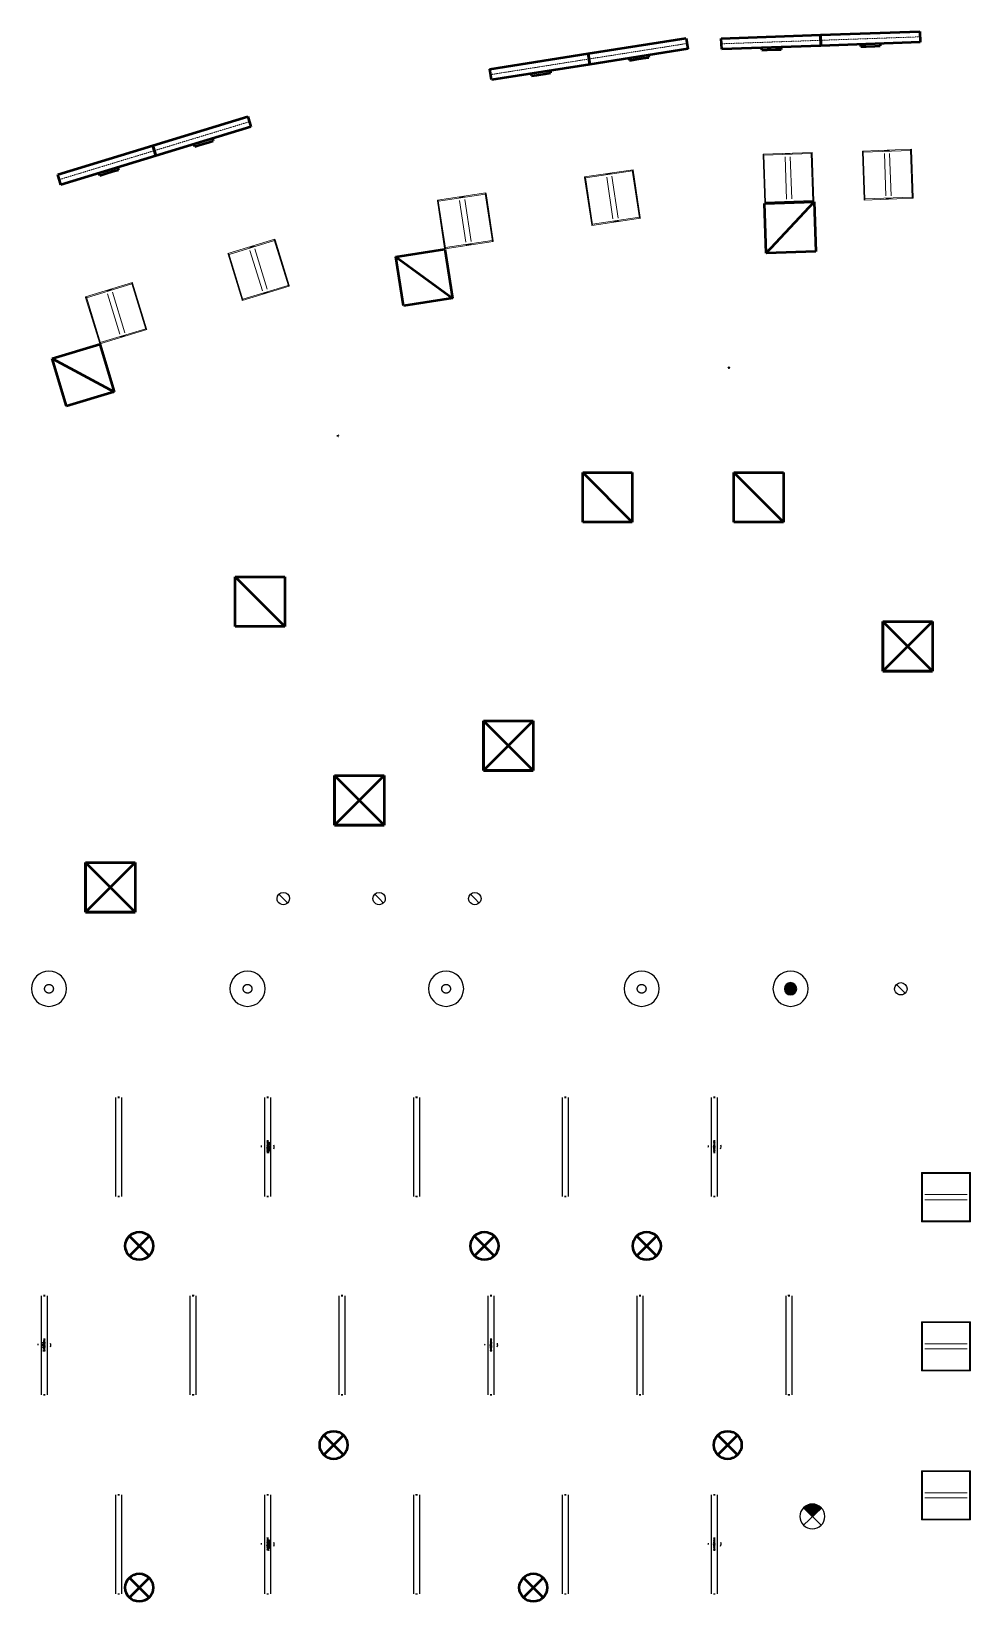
# Model space of a CAD drawing. Header units: inches. Extents: x 12491 to 15210, y -49 to 1476.
# Drawn here: x 13435 to 13889, y 715 to 1473 of the extents above; entities that cross this region are included whole.
import ezdxf

# ---------------------------------------------------------------- set-up
doc = ezdxf.new("R2010")
doc.units = ezdxf.units.IN
doc.header["$MEASUREMENT"] = 0
doc.linetypes.add('Hidden 1_16_', pattern=[0.09375, 0.0625, -0.03125])
doc.linetypes.add('Hidden_Mech', pattern=[0.070312, 0.046875, -0.023437])
for name, color, linetype, lineweight in [('A-DETL-DEMO', 6, 'Hidden 1_16_', 30), ('A-DETL-GENF', 92, 'Continuous', 18), ('E-LITE-EQPM', 33, 'Continuous', 25), ('M-HVAC-CDFF', 50, 'Continuous', 50)]:
    doc.layers.add(name, color=color, linetype=linetype, lineweight=lineweight)

# ---------------------------------------------------------------- blocks, each defined once
blk = doc.blocks.new('Lighting-Troffer-Cooper-Metalux-Encounter-22EN-24EN-LD2 - See Type Catalog-2812981-3RD FLOOR RCP - NEW')
at = {"layer": 'E-LITE-EQPM', "lineweight": 9}
for p, q in [((-11.875, 11.84375), (-11.875, 11.59375)), ((11.875, 11.84375), (-11.875, 11.84375)), ((-11.875, 11.59375), (-11.46875, 11.59375)), ((-11.875, 11.59375), (-11.46875, 11.59375)), ((-11.875, 11.59375), (-11.875, -11.59375)), ((-11.46875, 11.59375), (-11.46875, 11.34375)), ((-11.46875, -11.59375), (-11.46875, 11.59375)), ((11.46875, 11.34375), (-11.46875, 11.34375)), ((-1.25, 10.21875), (-1.25, -10.21875)), ((1.25, -10.21875), (1.25, 10.21875)), ((11.46875, 11.34375), (11.46875, 11.59375)), ((11.46875, 11.59375), (11.875, 11.59375)), ((11.46875, 11.59375), (11.875, 11.59375)), ((11.46875, -11.59375), (11.46875, 11.59375)), ((11.875, 11.59375), (11.875, 11.84375)), ((11.875, 11.59375), (11.875, -11.59375)), ((-11.46875, -11.59375), (-11.875, -11.59375)), ((-11.875, -11.59375), (-11.875, -11.84375)), ((-11.46875, -11.59375), (-11.875, -11.59375)), ((-11.875, -11.84375), (11.875, -11.84375)), ((-11.46875, -11.34375), (11.46875, -11.34375)), ((-11.46875, -11.34375), (-11.46875, -11.59375)), ((11.46875, -11.59375), (11.46875, -11.34375)), ((11.875, -11.59375), (11.46875, -11.59375)), ((11.875, -11.59375), (11.46875, -11.59375)), ((11.875, -11.84375), (11.875, -11.59375))]:
    blk.add_line(p, q, dxfattribs=at)
at = {"layer": 'E-LITE-EQPM'}
for p, q in [((-1.25, 11.59375), (1.28228, 11.59375)), ((1.28228, -11.59375), (-1.25, -11.59375))]:
    blk.add_line(p, q, dxfattribs=at)
blk = doc.blocks.new('L-Recessed Circular - Downlight - 6_-3105699-3RD FLOOR RCP - NEW')
at = {"layer": 'E-LITE-EQPM'}
for q in [(-2.12, -2.12), (2.12, 2.12)]:
    blk.add_line((0, 0), q, dxfattribs=at)
for start, end in [(360, 180), (180, 360)]:
    blk.add_arc((0, 0), 3, start, end, dxfattribs=at)
blk = doc.blocks.new('Lighting-Fixture-Coronet-LS4-LED-ASM - LS4 LED ASM-V54-3RD FLOOR RCP - NEW')
at = {"layer": 'E-LITE-EQPM'}
for p, q in [((-24, 0.42), (-24, -0.42)), ((-23.94, 1.53), (23.94, 1.53)), ((-23.94, -0.4), (-23.94, 0.4)), ((0.11, 0.21), (0.11, 0.25)), ((23.94, -0.4), (23.94, 0.4)), ((24, 0.42), (24, -0.42)), ((23.94, -1.53), (-23.94, -1.53))]:
    blk.add_line(p, q, dxfattribs=at)
for radius in [0.335, 0.196, 0.0816]:
    blk.add_circle((0.11, 0.07), radius, dxfattribs=at)
for radius, start, end in [(3, 173.61944, 189.17363), (2.75, 173.03939, 190.00759), (2.5, 172.05977, 191.41604), (2.25, 171.17753, 192.68449), (2, 170.39197, 193.81392), (1.75, 168.4211, 196.64754), (1.5, 166.49128, 199.42213), (1.33, 165.45627, 201.18819), (1.15, 163.2167, 205.39152), (3, 71.83035, 111.91373), (1, 158.94529, 210.27135), (0.84, 156.66109, 218.29054), (0.68, 149.24998, 231.0082), (0.5, 134.15708, 360), (0.5, 360, 45.84292), (0.68, 313.95537, 360), (0.68, 360, 32.02554), (0.84, 322.75626, 360), (0.84, 360, 25.90423), (1, 329.72865, 360), (1, 360, 21.05471), (1.15, 334.32124, 360), (1.15, 360, 17.86041), (1.33, 337.74782, 360), (1.33, 360, 15.47711), (1.5, 340.57787, 360), (1.5, 360, 13.50872), (1.75, 343.35246, 360), (1.75, 360, 11.5789), (2, 345.60289, 360), (2, 360, 10.01366), (2.25, 347.31551, 360), (2.25, 360, 8.82247), (2.5, 348.58396, 360), (2.5, 360, 7.94023), (2.75, 349.6929, 360), (2.75, 360, 7.16892), (3, 350.55183, 360), (3, 360, 6.57151), (3, 267.00892, 280.29308)]:
    blk.add_arc((0.11, 0.07), radius, start, end, dxfattribs=at)
blk = doc.blocks.new('Lighting-Fixture-Coronet-LS4-LED-ASM - LS4 LED ASM-3097274-3RD FLOOR RCP - NEW')
at = {"layer": 'E-LITE-EQPM'}
for p, q in [((-24, 0.42), (-24, -0.42)), ((-23.94, 1.53), (23.94, 1.53)), ((-23.94, -0.4), (-23.94, 0.4)), ((23.94, -0.4), (23.94, 0.4)), ((24, 0.42), (24, -0.42)), ((23.94, -1.53), (-23.94, -1.53))]:
    blk.add_line(p, q, dxfattribs=at)
blk = doc.blocks.new('Lighting-Fixture-Coronet-LS4-LED-ASM - LS4 LED ASM-V57-3RD FLOOR RCP - NEW')
at = {"layer": 'E-LITE-EQPM'}
for p, q in [((-24, 0.42), (-24, -0.42)), ((-23.94, 1.53), (23.94, 1.53)), ((-23.94, -0.4), (-23.94, 0.4)), ((0.11, 0.21), (0.11, 0.25)), ((23.94, -0.4), (23.94, 0.4)), ((24, 0.42), (24, -0.42)), ((23.94, -1.53), (-23.94, -1.53))]:
    blk.add_line(p, q, dxfattribs=at)
for radius in [0.5, 0.335, 0.196, 0.0816]:
    blk.add_circle((0.11, 0.07), radius, dxfattribs=at)
for radius, start, end in [(3, 166.15385, 189.17363), (2.75, 166.15385, 190.00759), (2.5, 172.05977, 191.41604), (2.25, 150, 192.68449), (2, 163.63636, 193.81392), (1.75, 144, 196.64754), (1.5, 144, 199.42213), (1.33, 120, 201.18819), (1.15, 360, 205.39152), (3, 71.83035, 111.91373), (1, 360, 210.27135), (0.84, 360, 218.29054), (0.68, 360, 231.0082), (0.68, 313.95537, 360), (0.84, 322.75626, 360), (1, 329.72865, 360), (1.33, 360, 40), (1.15, 334.32124, 360), (1.5, 360, 36), (1.33, 337.74782, 360), (1.75, 360, 36), (1.5, 340.57787, 360), (1.75, 343.35246, 360), (2, 360, 32.72727), (2, 345.60289, 360), (2.25, 360, 30), (2.25, 347.31551, 360), (2.5, 348.58396, 360), (2.5, 360, 7.94023), (2.75, 349.6929, 360), (2.75, 360, 7.16892), (3, 350.55183, 360), (3, 360, 6.57151), (3, 267.00892, 280.29308)]:
    blk.add_arc((0.11, 0.07), radius, start, end, dxfattribs=at)
blk = doc.blocks.new('Lighting-Fixture-Coronet-LS4-LED-ASM - LS4 LED ASM-V59-3RD FLOOR RCP - NEW')
at = {"layer": 'E-LITE-EQPM'}
for p, q in [((-24, 0.42), (-24, -0.42)), ((-23.94, 1.53), (23.94, 1.53)), ((-23.94, -0.4), (-23.94, 0.4)), ((0.11, 0.21), (0.11, 0.25)), ((23.94, -0.4), (23.94, 0.4)), ((24, 0.42), (24, -0.42)), ((23.94, -1.53), (-23.94, -1.53))]:
    blk.add_line(p, q, dxfattribs=at)
for radius in [0.335, 0.196, 0.0816]:
    blk.add_circle((0.11, 0.07), radius, dxfattribs=at)
for radius, start, end in [(3, 173.61944, 193.84615), (2.75, 173.03939, 193.84615), (2.5, 172.05977, 191.41604), (2.25, 171.17753, 192.68449), (2, 170.39197, 196.36364), (1.75, 168.4211, 196.64754), (1.5, 166.49128, 216), (1.33, 165.45627, 201.18819), (1.15, 163.2167, 205.39152), (3, 71.83035, 111.91373), (1, 158.94529, 225), (0.84, 156.66109, 360), (0.68, 149.24998, 360), (0.5, 134.15708, 360), (0.5, 360, 45.84292), (0.68, 360, 32.02554), (1, 315, 360), (0.84, 360, 25.90423), (1.15, 320, 360), (1, 360, 21.05471), (1.33, 320, 360), (1.15, 360, 17.86041), (1.5, 324, 360), (1.33, 360, 15.47711), (1.5, 360, 13.50872), (1.75, 343.35246, 360), (1.75, 360, 11.5789), (2, 345.60289, 360), (2, 360, 10.01366), (2.25, 347.31551, 360), (2.25, 360, 8.82247), (2.5, 348.58396, 360), (2.5, 360, 7.94023), (2.75, 349.6929, 360), (2.75, 360, 7.16892), (3, 350.55183, 360), (3, 360, 6.57151), (3, 267.00892, 280.29308)]:
    blk.add_arc((0.11, 0.07), radius, start, end, dxfattribs=at)
blk = doc.blocks.new('Indoor_Alum_Lbay_Cooper_Lumark_EP_Enterprise_0001 - Indoor_Alum_Lbay_Cooper_Lumark_EP_Enterprise_0001-3099196-3RD FLOOR RCP - NEW')
at = {"layer": 'E-LITE-EQPM', "flags": 128}
for points in [[(2.11, 0), (2.11, 0.08), (2.11, 0.17), (2.1, 0.25), (2.09, 0.34), (2.07, 0.42), (2.05, 0.5), (2.03, 0.58), (2.01, 0.67), (1.98, 0.74), (1.95, 0.82), (1.91, 0.9), (1.88, 0.98), (1.84, 1.05), (1.79, 1.12), (1.75, 1.19), (1.7, 1.26), (1.64, 1.33), (1.59, 1.39), (1.53, 1.46), (1.47, 1.52), (1.41, 1.57), (1.35, 1.63), (1.28, 1.68), (1.21, 1.73), (1.14, 1.78), (1.07, 1.82), (1, 1.86), (0.92, 1.9), (0.84, 1.94), (0.77, 1.97), (0.69, 2), (0.61, 2.03), (0.52, 2.05), (0.44, 2.07), (0.36, 2.08), (0.28, 2.1), (0.19, 2.11), (0.11, 2.11), (0.02, 2.11), (-0.06, 2.11), (-0.15, 2.11), (-0.23, 2.1), (-0.31, 2.09), (-0.4, 2.08), (-0.48, 2.06), (-0.56, 2.04), (-0.64, 2.01), (-0.72, 1.99), (-0.8, 1.96), (-0.88, 1.92), (-0.96, 1.89), (-1.03, 1.85), (-1.1, 1.8), (-1.18, 1.76), (-1.24, 1.71), (-1.31, 1.66), (-1.38, 1.6), (-1.44, 1.55), (-1.5, 1.49), (-1.56, 1.43), (-1.62, 1.36), (-1.67, 1.3), (-1.72, 1.23), (-1.77, 1.16), (-1.81, 1.09), (-1.85, 1.02), (-1.89, 0.94), (-1.93, 0.87), (-1.96, 0.79), (-1.99, 0.71), (-2.02, 0.63), (-2.04, 0.55), (-2.06, 0.46), (-2.08, 0.38), (-2.09, 0.3), (-2.1, 0.21), (-2.11, 0.13), (-2.11, 0.05), (-2.11, 0)], [(-2.11, 0), (-2.11, -0.08), (-2.11, -0.17), (-2.1, -0.25), (-2.09, -0.34), (-2.07, -0.42), (-2.05, -0.5), (-2.03, -0.58), (-2.01, -0.67), (-1.98, -0.74), (-1.95, -0.82), (-1.91, -0.9), (-1.88, -0.98), (-1.84, -1.05), (-1.79, -1.12), (-1.75, -1.19), (-1.7, -1.26), (-1.64, -1.33), (-1.59, -1.39), (-1.53, -1.46), (-1.47, -1.52), (-1.41, -1.57), (-1.35, -1.63), (-1.28, -1.68), (-1.21, -1.73), (-1.14, -1.78), (-1.07, -1.82), (-1, -1.86), (-0.92, -1.9), (-0.84, -1.94), (-0.77, -1.97), (-0.69, -2), (-0.61, -2.03), (-0.52, -2.05), (-0.44, -2.07), (-0.36, -2.08), (-0.28, -2.1), (-0.19, -2.11), (-0.11, -2.11), (-0.02, -2.11), (0.06, -2.11), (0.15, -2.11), (0.23, -2.1), (0.31, -2.09), (0.4, -2.08), (0.48, -2.06), (0.56, -2.04), (0.64, -2.01), (0.72, -1.99), (0.8, -1.96), (0.88, -1.92), (0.96, -1.89), (1.03, -1.85), (1.1, -1.8), (1.18, -1.76), (1.24, -1.71), (1.31, -1.66), (1.38, -1.6), (1.44, -1.55), (1.5, -1.49), (1.56, -1.43), (1.62, -1.36), (1.67, -1.3), (1.72, -1.23), (1.77, -1.16), (1.81, -1.09), (1.85, -1.02), (1.89, -0.94), (1.93, -0.87), (1.96, -0.79), (1.99, -0.71), (2.02, -0.63), (2.04, -0.55), (2.06, -0.46), (2.08, -0.38), (2.09, -0.3), (2.1, -0.21), (2.11, -0.13), (2.11, -0.05), (2.11, 0)]]:
    blk.add_lwpolyline(points, dxfattribs=at)
at = {"layer": 'E-LITE-EQPM'}
blk.add_circle((0, 0), 8.5, dxfattribs=at)
blk = doc.blocks.new('Lighting-Fixture-Coronet-LS4-LED-ASM - LS4 LED ASM-3097275-3RD FLOOR RCP - NEW')
at = {"layer": 'E-LITE-EQPM'}
for p, q in [((-24, 0.42), (-24, -0.42)), ((-23.94, 1.53), (23.94, 1.53)), ((-23.94, -0.4), (-23.94, 0.4)), ((23.94, -0.4), (23.94, 0.4)), ((24, 0.42), (24, -0.42)), ((23.94, -1.53), (-23.94, -1.53))]:
    blk.add_line(p, q, dxfattribs=at)
blk = doc.blocks.new('Return Diffuser - Rectangular Outlet _PAR_ - PAR-8x8_24x24-2882038-3RD FLOOR RCP - NEW')
at = {"layer": 'M-HVAC-CDFF'}
for p, q in [((12, 12), (-12, 12)), ((-12, 12), (-12, -12)), ((-12, 12), (12, -12)), ((12, -12), (12, 12)), ((-12, -12), (12, -12))]:
    blk.add_line(p, q, dxfattribs=at)
blk = doc.blocks.new('Supply Diffuser _OMNI_ - 8_ RD INLET _24x24_-2995624-3RD FLOOR RCP - NEW')
at = {"layer": 'M-HVAC-CDFF'}
for p, q in [((12, 12), (-12, 12)), ((-12, 12), (-12, -12)), ((12, 12), (-12, -12)), ((-12, 12), (12, -12)), ((-12, 12), (-12, -12)), ((-12, 12), (12, 12)), ((12, -12), (12, 12)), ((12, 12), (12, -12)), ((-12, -12), (12, -12)), ((-12, -12), (12, -12))]:
    blk.add_line(p, q, dxfattribs=at)
blk = doc.blocks.new('Supply Diffuser _OMNI_ - 8_ RD INLET _24x24_-2909084-3RD FLOOR RCP - NEW')
at = {"layer": 'M-HVAC-CDFF'}
for p, q in [((12, 12), (-12, 12)), ((-12, 12), (-12, -12)), ((12, 12), (-12, -12)), ((-12, 12), (12, -12)), ((-12, 12), (-12, -12)), ((-12, 12), (12, 12)), ((12, -12), (12, 12)), ((12, 12), (12, -12)), ((-12, -12), (12, -12)), ((-12, -12), (12, -12))]:
    blk.add_line(p, q, dxfattribs=at)
blk = doc.blocks.new('Plenum Slot Supply _TBD_ - 8_ RD INLET - TBDI _48_ Plenum_-2903885-3RD FLOOR RCP - NEW')
at = {"layer": 'M-HVAC-CDFF'}
for p, q in [((24, 2.625), (-24, 2.625)), ((-24, 2.625), (-24, -2.625)), ((24, -2.625), (24, 2.625)), ((-24, -2.625), (24, -2.625)), ((-4.6875, -2.625), (-4.6875, -3.75)), ((-2.0625, -3.75), (-4.6875, -3.75)), ((2.0625, -3.75), (-2.0625, -3.75)), ((4.6875, -3.75), (2.0625, -3.75)), ((4.6875, -3.75), (4.6875, -2.625))]:
    blk.add_line(p, q, dxfattribs=at)
at = {"layer": 'M-HVAC-CDFF', "linetype": 'Hidden_Mech', "lineweight": 9}
blk.add_line((-24, 0), (24, 0), dxfattribs=at)
blk = doc.blocks.new('Plenum Slot Supply _TBD_ - 8_ RD INLET - TBDI _48_ Plenum_-2903886-3RD FLOOR RCP - NEW')
at = {"layer": 'M-HVAC-CDFF'}
for p, q in [((24, 2.625), (-24, 2.625)), ((-24, 2.625), (-24, -2.625)), ((24, -2.625), (24, 2.625)), ((-24, -2.625), (24, -2.625)), ((-4.6875, -2.625), (-4.6875, -3.75)), ((-2.0625, -3.75), (-4.6875, -3.75)), ((2.0625, -3.75), (-2.0625, -3.75)), ((4.6875, -3.75), (2.0625, -3.75)), ((4.6875, -3.75), (4.6875, -2.625))]:
    blk.add_line(p, q, dxfattribs=at)
at = {"layer": 'M-HVAC-CDFF', "linetype": 'Hidden_Mech', "lineweight": 9}
blk.add_line((-24, 0), (24, 0), dxfattribs=at)
blk = doc.blocks.new('Round Diffuser _R-OMNI_ - R-OMNI-06-3221306-3RD FLOOR RCP - NEW')
at = {"layer": 'M-HVAC-CDFF'}
for p, q in [((4.77, 4.77), (-4.77, -4.77)), ((-4.77, 4.77), (4.77, -4.77))]:
    blk.add_line(p, q, dxfattribs=at)
for start, end in [(360, 180), (180, 360)]:
    blk.add_arc((0, 0), 6.75, start, end, dxfattribs=at)
blk = doc.blocks.new('Exit Sign - _GPI_ - Exit Sign-3067575-3RD FLOOR RCP - NEW')
at = {"layer": 'E-LITE-EQPM', "linetype": 'Hidden 1_16_', "lineweight": 30}
blk.add_hatch(color=256, dxfattribs=at).paths.add_polyline_path([(0.11, -5.99), (-1.45, -5.78), (-2.89, -5.18), (-4.13, -4.23), (0.11, 0.01), (4.35, -4.23), (3.11, -5.19), (1.66, -5.78), (0.11, -5.99)], flags=0)
at = {"layer": 'A-DETL-GENF'}
for p, q in [((0.11, 0.01), (-4.13, -4.23)), ((4.35, -4.23), (0.11, 0.01))]:
    blk.add_line(p, q, dxfattribs=at)
blk.add_arc((0.11, 0.01), 6, 224.94157, 314.94157, dxfattribs=at)
at = {"layer": 'E-LITE-EQPM'}
for p, q in [((4.23, 4.25), (-4.25, -4.23)), ((-4.23, 4.25), (4.47, -4))]:
    blk.add_line(p, q, dxfattribs=at)
blk.add_circle((0, 0), 6, dxfattribs=at)
blk = doc.blocks.new('Indoor_Alum_Lbay_Cooper_Lumark_EP_Enterprise_0001 - Indoor_Alum_Lbay_Cooper_Lumark_EP_Enterprise_0001-2850561-3RD FLOOR RCP - NEW')
at = {"layer": 'E-LITE-EQPM'}
blk.add_line((0, 0.14), (0, 0.18), dxfattribs=at)
at = {"layer": 'E-LITE-EQPM', "flags": 128}
for points in [[(2.11, 0), (2.11, 0.08), (2.11, 0.17), (2.1, 0.25), (2.09, 0.34), (2.07, 0.42), (2.05, 0.5), (2.03, 0.58), (2.01, 0.67), (1.98, 0.74), (1.95, 0.82), (1.91, 0.9), (1.88, 0.98), (1.84, 1.05), (1.79, 1.12), (1.75, 1.19), (1.7, 1.26), (1.64, 1.33), (1.59, 1.39), (1.53, 1.46), (1.47, 1.52), (1.41, 1.57), (1.35, 1.63), (1.28, 1.68), (1.21, 1.73), (1.14, 1.78), (1.07, 1.82), (1, 1.86), (0.92, 1.9), (0.84, 1.94), (0.77, 1.97), (0.69, 2), (0.61, 2.03), (0.52, 2.05), (0.44, 2.07), (0.36, 2.08), (0.28, 2.1), (0.19, 2.11), (0.11, 2.11), (0.02, 2.11), (-0.06, 2.11), (-0.15, 2.11), (-0.23, 2.1), (-0.31, 2.09), (-0.4, 2.08), (-0.48, 2.06), (-0.56, 2.04), (-0.64, 2.01), (-0.72, 1.99), (-0.8, 1.96), (-0.88, 1.92), (-0.96, 1.89), (-1.03, 1.85), (-1.1, 1.8), (-1.18, 1.76), (-1.24, 1.71), (-1.31, 1.66), (-1.38, 1.6), (-1.44, 1.55), (-1.5, 1.49), (-1.56, 1.43), (-1.62, 1.36), (-1.67, 1.3), (-1.72, 1.23), (-1.77, 1.16), (-1.81, 1.09), (-1.85, 1.02), (-1.89, 0.94), (-1.93, 0.87), (-1.96, 0.79), (-1.99, 0.71), (-2.02, 0.63), (-2.04, 0.55), (-2.06, 0.46), (-2.08, 0.38), (-2.09, 0.3), (-2.1, 0.21), (-2.11, 0.13), (-2.11, 0.05), (-2.11, 0)], [(-2.11, 0), (-2.11, -0.08), (-2.11, -0.17), (-2.1, -0.25), (-2.09, -0.34), (-2.07, -0.42), (-2.05, -0.5), (-2.03, -0.58), (-2.01, -0.67), (-1.98, -0.74), (-1.95, -0.82), (-1.91, -0.9), (-1.88, -0.98), (-1.84, -1.05), (-1.79, -1.12), (-1.75, -1.19), (-1.7, -1.26), (-1.64, -1.33), (-1.59, -1.39), (-1.53, -1.46), (-1.47, -1.52), (-1.41, -1.57), (-1.35, -1.63), (-1.28, -1.68), (-1.21, -1.73), (-1.14, -1.78), (-1.07, -1.82), (-1, -1.86), (-0.92, -1.9), (-0.84, -1.94), (-0.77, -1.97), (-0.69, -2), (-0.61, -2.03), (-0.52, -2.05), (-0.44, -2.07), (-0.36, -2.08), (-0.28, -2.1), (-0.19, -2.11), (-0.11, -2.11), (-0.02, -2.11), (0.06, -2.11), (0.15, -2.11), (0.23, -2.1), (0.31, -2.09), (0.4, -2.08), (0.48, -2.06), (0.56, -2.04), (0.64, -2.01), (0.72, -1.99), (0.8, -1.96), (0.88, -1.92), (0.96, -1.89), (1.03, -1.85), (1.1, -1.8), (1.18, -1.76), (1.24, -1.71), (1.31, -1.66), (1.38, -1.6), (1.44, -1.55), (1.5, -1.49), (1.56, -1.43), (1.62, -1.36), (1.67, -1.3), (1.72, -1.23), (1.77, -1.16), (1.81, -1.09), (1.85, -1.02), (1.89, -0.94), (1.93, -0.87), (1.96, -0.79), (1.99, -0.71), (2.02, -0.63), (2.04, -0.55), (2.06, -0.46), (2.08, -0.38), (2.09, -0.3), (2.1, -0.21), (2.11, -0.13), (2.11, -0.05), (2.11, 0)]]:
    blk.add_lwpolyline(points, dxfattribs=at)
at = {"layer": 'E-LITE-EQPM'}
for radius in [8.5, 3, 2.75, 2.5, 2.25, 2, 1.75, 1.5, 1.33, 1.15, 1, 0.84, 0.68, 0.5, 0.335, 0.196, 0.0816]:
    blk.add_circle((0, 0), radius, dxfattribs=at)
blk = doc.blocks.new('KREON Holon 80 - KREON Holon 80 - Surface Mounted-V91-3RD FLOOR RCP - NEW')
at = {"layer": 'A-DETL-DEMO'}
blk.add_line((17.62, 0.14), (17.62, 0.18), dxfattribs=at)
for radius in [0.335, 0.196, 0.0816]:
    blk.add_circle((17.62, 0), radius, dxfattribs=at)

msp = doc.modelspace()

# ---------------------------------------------------------------- block references
at = {"layer": 'E-LITE-EQPM', "extrusion": (0, 0, -1)}
for name, p, rotation in [('Lighting-Troffer-Cooper-Metalux-Encounter-22EN-24EN-LD2 - See Type Catalog-2812981-3RD FLOOR RCP - NEW', (-13801.01, 1402.62), 178.0000000000011), ('Lighting-Troffer-Cooper-Metalux-Encounter-22EN-24EN-LD2 - See Type Catalog-2812981-3RD FLOOR RCP - NEW', (-13849.02, 1404.19), 178.0000000000011), ('Lighting-Troffer-Cooper-Metalux-Encounter-22EN-24EN-LD2 - See Type Catalog-2812981-3RD FLOOR RCP - NEW', (-13715.91, 1393.13), 171.4614616494211), ('Lighting-Troffer-Cooper-Metalux-Encounter-22EN-24EN-LD2 - See Type Catalog-2812981-3RD FLOOR RCP - NEW', (-13644.8, 1381.87), 171.4614616494211), ('Lighting-Troffer-Cooper-Metalux-Encounter-22EN-24EN-LD2 - See Type Catalog-2812981-3RD FLOOR RCP - NEW', (-13544.88, 1358.21), 162.9999999999872), ('Lighting-Troffer-Cooper-Metalux-Encounter-22EN-24EN-LD2 - See Type Catalog-2812981-3RD FLOOR RCP - NEW', (-13475.99, 1337.25), 162.9999999999872), ('L-Recessed Circular - Downlight - 6_-3105699-3RD FLOOR RCP - NEW', (-13556.79, 1054.44), 180), ('L-Recessed Circular - Downlight - 6_-3105699-3RD FLOOR RCP - NEW', (-13603.1, 1054.44), 180), ('L-Recessed Circular - Downlight - 6_-3105699-3RD FLOOR RCP - NEW', (-13649.41, 1054.44), 180), ('Indoor_Alum_Lbay_Cooper_Lumark_EP_Enterprise_0001 - Indoor_Alum_Lbay_Cooper_Lumark_EP_Enterprise_0001-3099196-3RD FLOOR RCP - NEW', (-13443.51, 1010.89), 180), ('Indoor_Alum_Lbay_Cooper_Lumark_EP_Enterprise_0001 - Indoor_Alum_Lbay_Cooper_Lumark_EP_Enterprise_0001-3099196-3RD FLOOR RCP - NEW', (-13539.51, 1010.89), 180), ('Indoor_Alum_Lbay_Cooper_Lumark_EP_Enterprise_0001 - Indoor_Alum_Lbay_Cooper_Lumark_EP_Enterprise_0001-3099196-3RD FLOOR RCP - NEW', (-13635.51, 1010.89), 180), ('Indoor_Alum_Lbay_Cooper_Lumark_EP_Enterprise_0001 - Indoor_Alum_Lbay_Cooper_Lumark_EP_Enterprise_0001-3099196-3RD FLOOR RCP - NEW', (-13730.04, 1010.89), 180), ('Indoor_Alum_Lbay_Cooper_Lumark_EP_Enterprise_0001 - Indoor_Alum_Lbay_Cooper_Lumark_EP_Enterprise_0001-2850561-3RD FLOOR RCP - NEW', (-13802.04, 1010.89), 180), ('L-Recessed Circular - Downlight - 6_-3105699-3RD FLOOR RCP - NEW', (-13855.35, 1010.89), 180), ('Lighting-Fixture-Coronet-LS4-LED-ASM - LS4 LED ASM-3097274-3RD FLOOR RCP - NEW', (-13477.21, 934.45), 90.00000000000014), ('Lighting-Fixture-Coronet-LS4-LED-ASM - LS4 LED ASM-V57-3RD FLOOR RCP - NEW', (-13549.21, 934.45), 90.00000000000014), ('Lighting-Fixture-Coronet-LS4-LED-ASM - LS4 LED ASM-3097274-3RD FLOOR RCP - NEW', (-13621.21, 934.45), 90.00000000000014), ('Lighting-Fixture-Coronet-LS4-LED-ASM - LS4 LED ASM-3097274-3RD FLOOR RCP - NEW', (-13693.21, 934.45), 90.00000000000014), ('Lighting-Fixture-Coronet-LS4-LED-ASM - LS4 LED ASM-V54-3RD FLOOR RCP - NEW', (-13765.21, 934.45), 90.00000000000014), ('Lighting-Troffer-Cooper-Metalux-Encounter-22EN-24EN-LD2 - See Type Catalog-2812981-3RD FLOOR RCP - NEW', (-13877.25, 910.17), 89.99999999999999), ('Lighting-Fixture-Coronet-LS4-LED-ASM - LS4 LED ASM-V59-3RD FLOOR RCP - NEW', (-13441.21, 838.67), 90.00000000000014), ('Lighting-Fixture-Coronet-LS4-LED-ASM - LS4 LED ASM-3097274-3RD FLOOR RCP - NEW', (-13513.21, 838.67), 90.00000000000014), ('Lighting-Fixture-Coronet-LS4-LED-ASM - LS4 LED ASM-3097274-3RD FLOOR RCP - NEW', (-13585.21, 838.67), 90.00000000000014), ('Lighting-Fixture-Coronet-LS4-LED-ASM - LS4 LED ASM-V54-3RD FLOOR RCP - NEW', (-13657.21, 838.67), 90.00000000000014), ('Lighting-Fixture-Coronet-LS4-LED-ASM - LS4 LED ASM-3097274-3RD FLOOR RCP - NEW', (-13729.21, 838.67), 90.00000000000014), ('Lighting-Fixture-Coronet-LS4-LED-ASM - LS4 LED ASM-3097275-3RD FLOOR RCP - NEW', (-13801.21, 838.67), 89.99999999999987), ('Lighting-Troffer-Cooper-Metalux-Encounter-22EN-24EN-LD2 - See Type Catalog-2812981-3RD FLOOR RCP - NEW', (-13877.25, 838.17), 90.00000000000323), ('Lighting-Troffer-Cooper-Metalux-Encounter-22EN-24EN-LD2 - See Type Catalog-2812981-3RD FLOOR RCP - NEW', (-13877.25, 766.17), 89.99999999999955), ('Lighting-Fixture-Coronet-LS4-LED-ASM - LS4 LED ASM-3097274-3RD FLOOR RCP - NEW', (-13477.21, 742.45), 90.00000000000014), ('Lighting-Fixture-Coronet-LS4-LED-ASM - LS4 LED ASM-V57-3RD FLOOR RCP - NEW', (-13549.21, 742.45), 90.00000000000014), ('Lighting-Fixture-Coronet-LS4-LED-ASM - LS4 LED ASM-3097274-3RD FLOOR RCP - NEW', (-13621.21, 742.45), 90.00000000000014), ('Lighting-Fixture-Coronet-LS4-LED-ASM - LS4 LED ASM-3097274-3RD FLOOR RCP - NEW', (-13693.21, 742.45), 90.00000000000014), ('Lighting-Fixture-Coronet-LS4-LED-ASM - LS4 LED ASM-V54-3RD FLOOR RCP - NEW', (-13765.21, 742.45), 90.00000000000014), ('Exit Sign - _GPI_ - Exit Sign-3067575-3RD FLOOR RCP - NEW', (-13812.59, 755.95), 180)]:
    msp.add_blockref(name, p, dxfattribs=dict(at, rotation=rotation))
at = {"layer": 'E-LITE-EQPM', "linetype": 'Hidden 1_16_', "lineweight": 30, "extrusion": (0, 0, -1), "rotation": 90}
for p in [(-13772.14, 1293.31), (-13583.25, 1260.41)]:
    msp.add_blockref('KREON Holon 80 - KREON Holon 80 - Surface Mounted-V91-3RD FLOOR RCP - NEW', p, dxfattribs=at)
at = {"layer": 'M-HVAC-CDFF', "extrusion": (0, 0, -1)}
for name, p, rotation in [('Plenum Slot Supply _TBD_ - 8_ RD INLET - TBDI _48_ Plenum_-2903885-3RD FLOOR RCP - NEW', (-13792.63, 1468.27), 358.000000000002), ('Plenum Slot Supply _TBD_ - 8_ RD INLET - TBDI _48_ Plenum_-2903885-3RD FLOOR RCP - NEW', (-13840.6, 1469.95), 358.000000000002), ('Plenum Slot Supply _TBD_ - 8_ RD INLET - TBDI _48_ Plenum_-2903886-3RD FLOOR RCP - NEW', (-13728.23, 1463.82), 350.9995448518794), ('Plenum Slot Supply _TBD_ - 8_ RD INLET - TBDI _48_ Plenum_-2903886-3RD FLOOR RCP - NEW', (-13680.82, 1456.31), 350.9995448518793), ('Plenum Slot Supply _TBD_ - 8_ RD INLET - TBDI _48_ Plenum_-2903886-3RD FLOOR RCP - NEW', (-13517.39, 1422.78), 343.0805589556425), ('Plenum Slot Supply _TBD_ - 8_ RD INLET - TBDI _48_ Plenum_-2903886-3RD FLOOR RCP - NEW', (-13471.47, 1408.81), 343.0805589556471), ('Return Diffuser - Rectangular Outlet _PAR_ - PAR-8x8_24x24-2882038-3RD FLOOR RCP - NEW', (-13801.84, 1378.64), 178.0000000000017), ('Return Diffuser - Rectangular Outlet _PAR_ - PAR-8x8_24x24-2882038-3RD FLOOR RCP - NEW', (-13624.93, 1354.52), 260.9995448518681), ('Return Diffuser - Rectangular Outlet _PAR_ - PAR-8x8_24x24-2882038-3RD FLOOR RCP - NEW', (-13460.04, 1307.32), 253.0805589556391), ('Return Diffuser - Rectangular Outlet _PAR_ - PAR-8x8_24x24-2882038-3RD FLOOR RCP - NEW', (-13713.54, 1248.32), 270), ('Return Diffuser - Rectangular Outlet _PAR_ - PAR-8x8_24x24-2882038-3RD FLOOR RCP - NEW', (-13786.6, 1248.32), 270.0000000000001), ('Return Diffuser - Rectangular Outlet _PAR_ - PAR-8x8_24x24-2882038-3RD FLOOR RCP - NEW', (-13545.54, 1197.91), 270.0000000000252), ('Supply Diffuser _OMNI_ - 8_ RD INLET _24x24_-2995624-3RD FLOOR RCP - NEW', (-13858.73, 1176.32), 270.0000000000006), ('Supply Diffuser _OMNI_ - 8_ RD INLET _24x24_-2909084-3RD FLOOR RCP - NEW', (-13665.54, 1128.32), 270.0000000000006), ('Supply Diffuser _OMNI_ - 8_ RD INLET _24x24_-2909084-3RD FLOOR RCP - NEW', (-13593.54, 1101.91), 270.0000000000252), ('Supply Diffuser _OMNI_ - 8_ RD INLET _24x24_-2909084-3RD FLOOR RCP - NEW', (-13473.22, 1059.91), 270.0000000000008), ('Round Diffuser _R-OMNI_ - R-OMNI-06-3221306-3RD FLOOR RCP - NEW', (-13487.14, 886.67), 270.0000000000008), ('Round Diffuser _R-OMNI_ - R-OMNI-06-3221306-3RD FLOOR RCP - NEW', (-13654.04, 886.67), 270.0000000000008), ('Round Diffuser _R-OMNI_ - R-OMNI-06-3221306-3RD FLOOR RCP - NEW', (-13732.51, 886.67), 270.0000000000008), ('Round Diffuser _R-OMNI_ - R-OMNI-06-3221306-3RD FLOOR RCP - NEW', (-13581.14, 790.45), 270.0000000000008), ('Round Diffuser _R-OMNI_ - R-OMNI-06-3221306-3RD FLOOR RCP - NEW', (-13771.64, 790.45), 270.0000000000008), ('Round Diffuser _R-OMNI_ - R-OMNI-06-3221306-3RD FLOOR RCP - NEW', (-13487.14, 721.57), 270.0000000000008), ('Round Diffuser _R-OMNI_ - R-OMNI-06-3221306-3RD FLOOR RCP - NEW', (-13677.64, 721.57), 270.0000000000008)]:
    msp.add_blockref(name, p, dxfattribs=dict(at, rotation=rotation))

doc.saveas('drawing.dxf')
